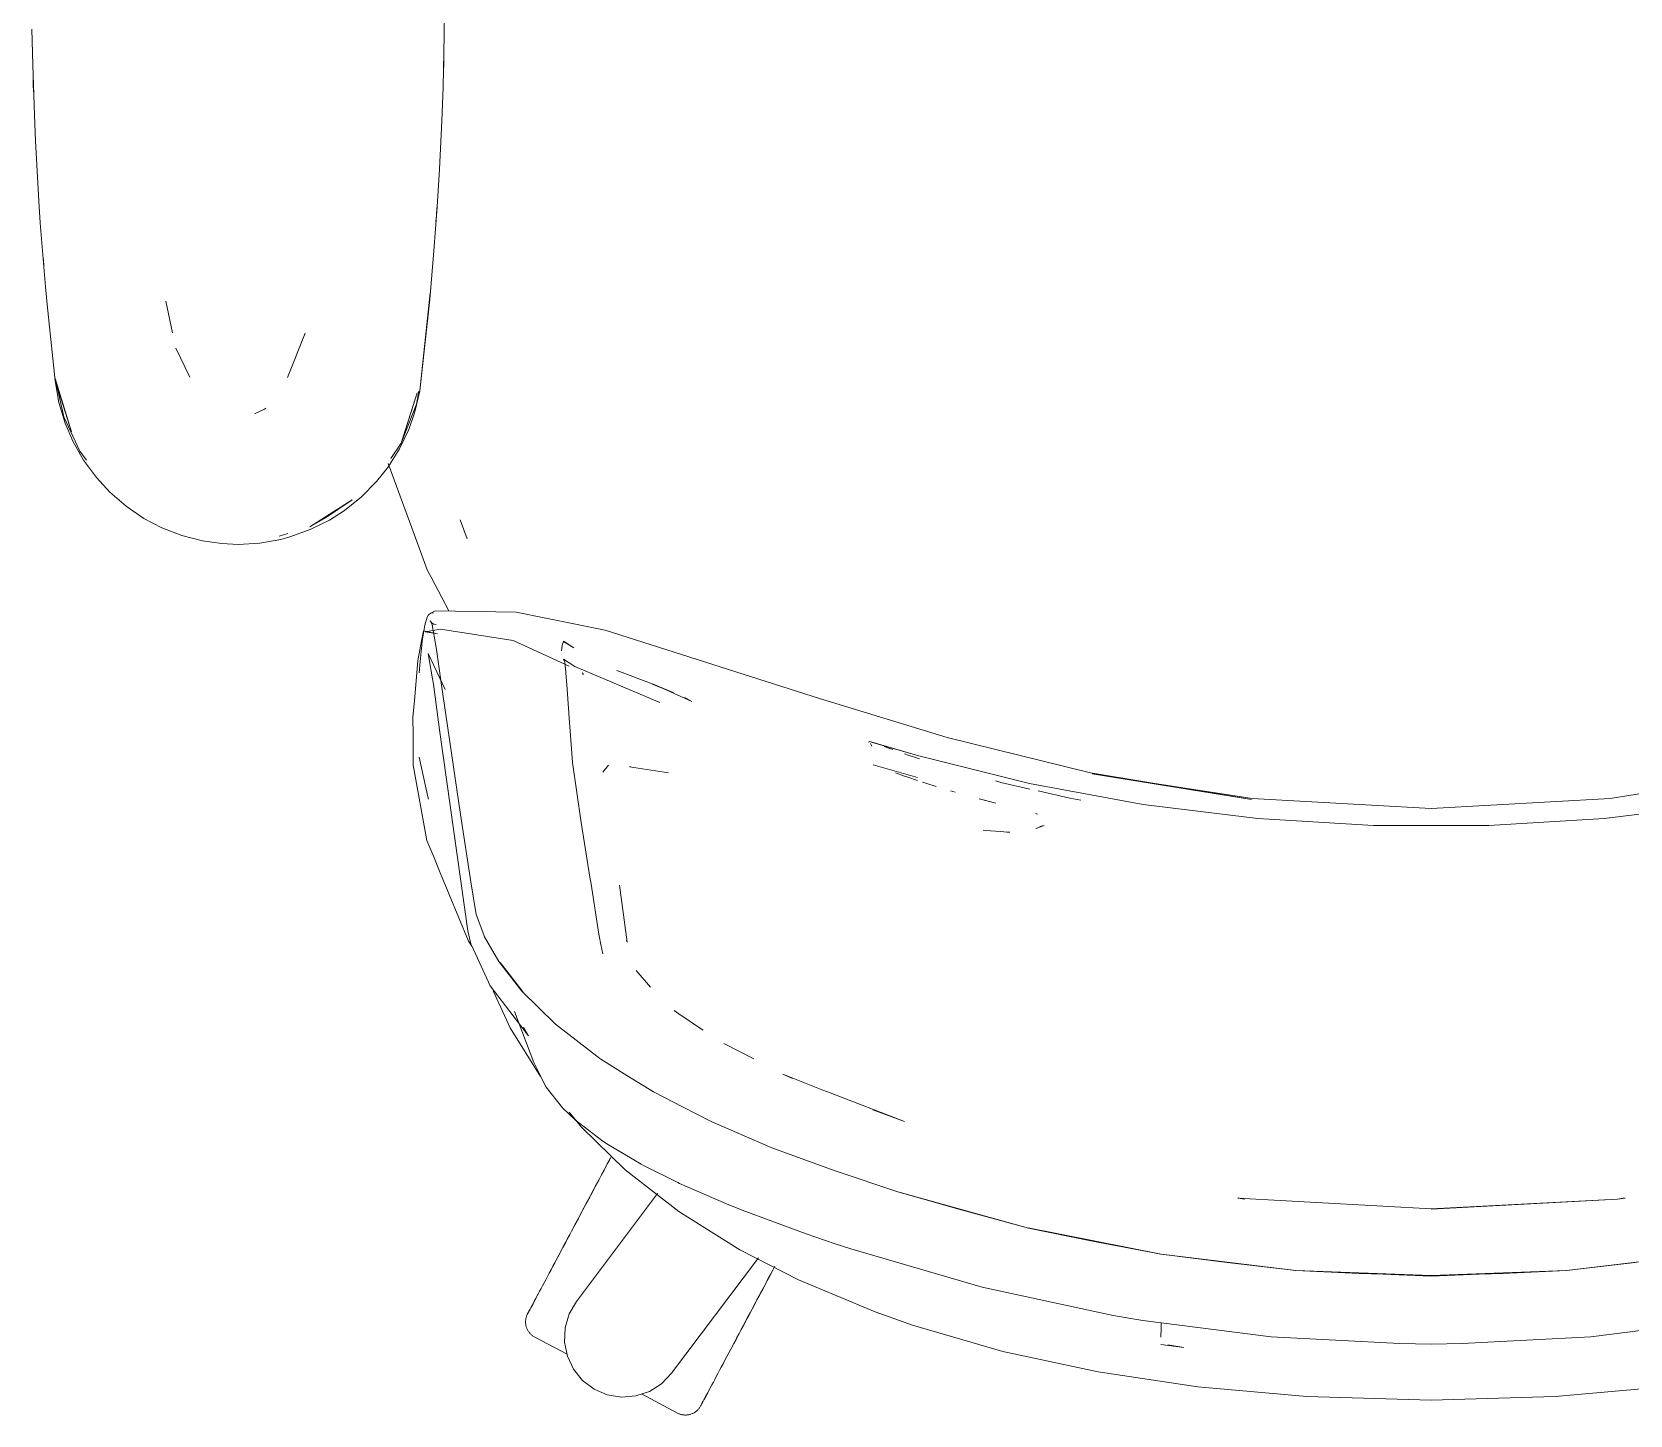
# Model space of a CAD drawing. Header units: millimetres. Extents: x 155927 to 317870, y -36033 to 97293.
# Drawn here: x 170503.5 to 170878.5, y 16384.5 to 16709 of the extents above; entities that cross this region are included whole.
import ezdxf

# ---------------------------------------------------------------- set-up
doc = ezdxf.new("R2010")
doc.units = ezdxf.units.MM
doc.header["$MEASUREMENT"] = 0
doc.layers.add('G-IMPT', color=8, linetype='CONTINUOUS', lineweight=9)
doc.layers.add('I-FURN', color=8, linetype='CONTINUOUS', lineweight=9)

msp = doc.modelspace()

# ---------------------------------------------------------------- linework, layer by layer
at = {"layer": 'G-IMPT'}
for p, q in [((170600.24, 16708.3), (170600.31, 16713.77)), ((170503.47, 16709.66), (170503.64, 16701.24)), ((170600.24, 16708.3), (170599.94, 16696)), ((170504.03, 16689.49), (170503.64, 16701.24)), ((170600.02, 16699.87), (170600.1, 16701.52)), ((170600.1, 16701.52), (170600.1, 16703.6)), ((170503.78, 16696.31), (170503.76, 16697.8)), ((170503.89, 16694.37), (170503.78, 16696.31)), ((170599.65, 16688.12), (170599.94, 16696)), ((170504.03, 16689.49), (170504.28, 16683.46)), ((170599.65, 16688.12), (170599.11, 16676.81)), ((170505.09, 16669.32), (170504.28, 16683.46)), ((170598.55, 16667.94), (170599.11, 16676.81)), ((170505.42, 16664.23), (170505.09, 16669.32)), ((170598.55, 16667.94), (170597.82, 16657.65)), ((170598.41, 16665.9), (170598.5, 16667.8)), ((170505.42, 16664.23), (170506.66, 16649.18)), ((170598.41, 16665.9), (170598.28, 16664.48)), ((170506.07, 16656.05), (170506.23, 16654.38)), ((170596.84, 16646.25), (170597.82, 16657.65)), ((170506.66, 16649.18), (170507.01, 16645.05)), ((170507.01, 16645.05), (170508.91, 16627.12)), ((170534.88, 16645.84), (170536.46, 16638.4)), ((170594.48, 16624.82), (170596.94, 16647.77)), ((170594.48, 16624.82), (170596.84, 16646.25)), ((170596.94, 16647.77), (170594.82, 16627.64)), ((170567.58, 16638.34), (170563.44, 16627.91)), ((170540.49, 16628.01), (170537.22, 16634.79)), ((170508.91, 16627.64), (170512.75, 16615.17)), ((170508.91, 16627.64), (170509.83, 16624.32)), ((170508.91, 16627.12), (170509.81, 16622.08)), ((170510.96, 16618.67), (170509.04, 16627.07)), ((170594.48, 16624.82), (170594.82, 16627.64)), ((170511.28, 16617.21), (170509.81, 16622.08)), ((170512.75, 16615.17), (170509.83, 16624.32)), ((170590.08, 16612.47), (170593.9, 16624.32)), ((170590.99, 16615.17), (170593.9, 16624.32)), ((170594.48, 16624.82), (170593.33, 16619.86)), ((170594.27, 16624.74), (170593.69, 16621.69)), ((170510.96, 16618.67), (170514.7, 16610.6)), ((170555.69, 16619.37), (170557.91, 16620.39)), ((170557.91, 16620.39), (170558.36, 16620.68)), ((170593.69, 16621.69), (170590.08, 16612.47)), ((170591.88, 16615.72), (170593.33, 16619.86)), ((170513.09, 16612.98), (170511.28, 16617.21)), ((170589.69, 16611.14), (170591.88, 16615.72)), ((170590.08, 16612.47), (170590.99, 16615.17)), ((170513.09, 16612.98), (170515.6, 16608.54)), ((170516.29, 16608.49), (170514.7, 16610.6)), ((170589.69, 16611.14), (170586.96, 16606.82)), ((170590.08, 16612.47), (170587.66, 16608.89)), ((170518.59, 16604.45), (170515.6, 16608.54)), ((170587.08, 16607.71), (170594.02, 16588.77)), ((170518.59, 16604.45), (170521.76, 16601.01)), ((170580.79, 16599.9), (170584.34, 16603.51)), ((170584.34, 16603.51), (170586.96, 16606.82)), ((170525.6, 16597.69), (170521.76, 16601.01)), ((170580.79, 16599.9), (170576.81, 16596.72)), ((170529.76, 16594.86), (170525.6, 16597.69)), ((170568.66, 16592.86), (170578.61, 16599.18)), ((170572.34, 16595.02), (170578.61, 16599.18)), ((170573.27, 16594.45), (170576.81, 16596.72)), ((170529.76, 16594.86), (170533.93, 16592.67)), ((170533.93, 16592.67), (170538.64, 16590.84)), ((170568.76, 16592.21), (170563.98, 16590.5)), ((170568.66, 16592.86), (170572.34, 16595.02)), ((170568.76, 16592.21), (170573.27, 16594.45)), ((170605.62, 16590.08), (170603.98, 16594.54)), ((170603.98, 16594.54), (170605.36, 16590.66)), ((170543.51, 16589.58), (170538.64, 16590.84)), ((170543.51, 16589.58), (170548.02, 16588.93)), ((170551.87, 16588.76), (170548.02, 16588.93)), ((170551.87, 16588.76), (170556.91, 16589.05)), ((170556.91, 16589.05), (170561.85, 16589.93)), ((170563.55, 16591.3), (170561.52, 16590.68)), ((170561.85, 16589.93), (170563.98, 16590.5)), ((170594.02, 16588.77), (170596.21, 16582.8)), ((170605.62, 16590.08), (170605.36, 16590.66)), ((170597.14, 16581.04), (170596.21, 16582.8)), ((170601.28, 16573.14), (170597.14, 16581.04)), ((170598.09, 16573.2), (170597.05, 16572.6)), ((170617.08, 16572.82), (170598.09, 16573.2)), ((170595.15, 16566.54), (170595.69, 16569.82)), ((170596.24, 16571.69), (170595.69, 16569.82)), ((170596.24, 16571.69), (170596.56, 16572.22)), ((170596.56, 16572.22), (170597.05, 16572.6)), ((170597.28, 16570.33), (170596.89, 16570.83)), ((170597.45, 16569.74), (170596.89, 16570.83)), ((170597.68, 16572.73), (170597.05, 16572.6)), ((170597.05, 16572.6), (170597.13, 16572.62)), ((170597.68, 16572.73), (170597.13, 16572.62)), ((170597.45, 16569.74), (170597.28, 16570.36)), ((170597.28, 16570.36), (170598.38, 16564.09)), ((170597.28, 16570.33), (170597.82, 16570.01)), ((170598.32, 16569.93), (170597.82, 16570.01)), ((170617.08, 16572.82), (170638.03, 16568.62)), ((170594.08, 16561.88), (170594.89, 16566.13)), ((170595.08, 16565.93), (170594.56, 16561.24)), ((170594.89, 16566.13), (170595.34, 16568.45)), ((170595.15, 16566.54), (170595.08, 16565.93)), ((170598.62, 16567.73), (170595.34, 16568.45)), ((170595.75, 16568.22), (170599.33, 16568.9)), ((170598.62, 16567.73), (170595.75, 16568.22)), ((170616.38, 16566.19), (170599.33, 16568.9)), ((170616.38, 16566.19), (170629.55, 16560.2)), ((170627.91, 16565.11), (170628.18, 16565.99)), ((170628.2, 16566.05), (170628.18, 16565.99)), ((170630.67, 16564.46), (170628.18, 16565.99)), ((170628.18, 16565.99), (170630.65, 16564.5)), ((170628.2, 16566.05), (170630.67, 16564.46)), ((170688.27, 16552.63), (170638.03, 16568.62)), ((170594.04, 16561.41), (170594.08, 16561.88)), ((170596.48, 16563.12), (170600.47, 16554.72)), ((170596.48, 16563.12), (170596.62, 16562.25)), ((170597.45, 16557.23), (170596.62, 16562.25)), ((170598.38, 16564.09), (170599.5, 16556.24)), ((170627.74, 16563.76), (170627.91, 16565.11)), ((170594.04, 16561.41), (170593.24, 16552.09)), ((170594.56, 16561.24), (170594.35, 16558.65)), ((170628.49, 16561.12), (170628.21, 16561.84)), ((170628.21, 16561.84), (170630.88, 16560.08)), ((170628.49, 16561.12), (170628.5, 16561.11)), ((170628.8, 16558.73), (170628.5, 16561.11)), ((170628.8, 16558.73), (170628.8, 16558.65)), ((170629.1, 16554.77), (170628.8, 16558.65)), ((170630.88, 16560.08), (170650.85, 16551.65)), ((170632.59, 16558.63), (170632.87, 16558.19)), ((170649.22, 16555.94), (170640.75, 16559.2)), ((170597.45, 16557.23), (170597.67, 16555.94)), ((170599.11, 16545.27), (170597.67, 16555.94)), ((170599.5, 16556.24), (170604.05, 16525.36)), ((170629.66, 16546.91), (170629.1, 16554.77)), ((170654.12, 16553.93), (170649.01, 16555.95)), ((170649.01, 16555.95), (170654.13, 16553.92)), ((170649.22, 16555.94), (170654.12, 16553.93)), ((170651.6, 16554.92), (170658.31, 16551.88)), ((170593.24, 16552.09), (170592.89, 16548.13)), ((170658.31, 16551.88), (170656.67, 16552.79)), ((170718.25, 16543.45), (170688.27, 16552.63)), ((170592.9, 16543.96), (170592.89, 16548.13)), ((170629.73, 16545.93), (170629.66, 16546.91)), ((170592.92, 16536.99), (170592.9, 16543.96)), ((170599.11, 16545.27), (170605.78, 16498.06)), ((170630.35, 16537.68), (170629.73, 16545.93)), ((170718.25, 16543.45), (170751.93, 16535.14)), ((170700.07, 16542.49), (170699.83, 16542.36)), ((170711.3, 16539.22), (170700.07, 16542.49)), ((170700.61, 16541.4), (170700.23, 16542.01)), ((170700.61, 16541.4), (170700.47, 16541.61)), ((170711.3, 16539.22), (170700.48, 16542.34)), ((170700.76, 16542.28), (170700.48, 16542.34)), ((170711.3, 16539.22), (170700.76, 16542.28)), ((170704.55, 16540.95), (170703.48, 16541.35)), ((170705.52, 16540.6), (170704.55, 16540.95)), ((170708.27, 16539.62), (170709.07, 16539.33)), ((170592.92, 16536.99), (170596.16, 16519.3)), ((170594.33, 16538.86), (170596.38, 16529.55)), ((170630.35, 16537.68), (170630.36, 16537.6)), ((170632.39, 16523.53), (170630.36, 16537.6)), ((170638.74, 16536.95), (170637.46, 16535.31)), ((170643.69, 16536.59), (170652.85, 16535.19)), ((170643.69, 16536.59), (170644.03, 16536.55)), ((170711.3, 16534.03), (170700.87, 16537.06)), ((170711.3, 16538.59), (170709.07, 16539.33)), ((170737.61, 16532.68), (170711.3, 16539.22)), ((170711.3, 16538.59), (170711.76, 16538.44)), ((170706.12, 16535.15), (170708.28, 16534.39)), ((170709, 16534.14), (170708.28, 16534.39)), ((170709, 16534.14), (170711.3, 16533.37)), ((170712.44, 16532.99), (170713.22, 16532.74)), ((170713.22, 16532.74), (170715.71, 16531.95)), ((170730.88, 16532.91), (170729.6, 16533.25)), ((170737.63, 16531.36), (170730.88, 16532.91)), ((170737.61, 16532.68), (170764.28, 16527.74)), ((170751.93, 16535.14), (170789.67, 16528.88)), ((170789.85, 16529.14), (170752.31, 16534.88)), ((170789.67, 16528.88), (170752.31, 16534.88)), ((170911.73, 16535.14), (170873.82, 16529.14)), ((170596.38, 16529.55), (170596.53, 16528.98)), ((170719.01, 16530.96), (170720.13, 16530.63)), ((170725.8, 16529.05), (170729.66, 16528.06)), ((170725.8, 16529.05), (170727.33, 16528.66)), ((170747.03, 16529.2), (170739.61, 16530.9)), ((170749.66, 16528.72), (170747.03, 16529.2)), ((170789.85, 16529.14), (170831.83, 16526.78)), ((170873.82, 16529.14), (170831.83, 16526.78)), ((170604.05, 16525.36), (170606.44, 16509.6)), ((170739.42, 16525.46), (170739.01, 16525.59)), ((170764.28, 16527.74), (170791.2, 16524.45)), ((170818.27, 16522.79), (170791.2, 16524.45)), ((170845.39, 16522.79), (170872.46, 16524.45)), ((170899.38, 16527.74), (170872.46, 16524.45)), ((170632.39, 16523.53), (170634.5, 16510.18)), ((170727.15, 16521.63), (170726.67, 16521.67)), ((170730.86, 16521.36), (170727.15, 16521.63)), ((170730.86, 16521.36), (170732.23, 16521.26)), ((170732.93, 16521.25), (170732.23, 16521.26)), ((170741.02, 16522.79), (170739.07, 16522.1)), ((170741.02, 16522.79), (170739.97, 16522.57)), ((170845.39, 16522.79), (170818.27, 16522.79)), ((170596.16, 16519.3), (170597.76, 16515.44)), ((170599.15, 16512.07), (170597.76, 16515.44)), ((170605.94, 16495.62), (170599.15, 16512.07)), ((170607.74, 16501.93), (170606.44, 16509.6)), ((170634.5, 16510.18), (170634.59, 16509.67)), ((170634.68, 16509.06), (170634.59, 16509.67)), ((170634.68, 16509.06), (170636.48, 16497.33)), ((170641.36, 16508.76), (170643.14, 16495.4)), ((170607.74, 16501.93), (170609.5, 16497.13)), ((170605.78, 16498.06), (170606.43, 16495.06)), ((170606.71, 16494.45), (170605.94, 16495.62)), ((170608, 16491.7), (170606.43, 16495.06)), ((170609.71, 16496.71), (170609.5, 16497.13)), ((170613, 16490.88), (170609.71, 16496.71)), ((170636.48, 16497.33), (170636.56, 16496.87)), ((170636.98, 16494.88), (170636.56, 16496.87)), ((170637.44, 16492.72), (170636.98, 16494.88)), ((170643.14, 16495.4), (170642.99, 16495.87)), ((170608, 16491.7), (170611.04, 16485.18)), ((170613, 16490.88), (170618.42, 16483.91)), ((170618.72, 16483.7), (170613.33, 16490.65)), ((170613.33, 16490.65), (170615.92, 16487.28)), ((170618.72, 16483.7), (170615.92, 16487.28)), ((170648.64, 16484.9), (170645.3, 16488.81)), ((170619.98, 16473.47), (170611.04, 16485.18)), ((170611.7, 16483.99), (170615.68, 16475.36)), ((170626.32, 16476.18), (170618.42, 16483.91)), ((170655.27, 16478.63), (170654.17, 16479.38)), ((170616.74, 16479.13), (170621.25, 16467.22)), ((170626.32, 16476.18), (170636.75, 16468.16)), ((170655.27, 16478.63), (170660.4, 16475.14)), ((170615.68, 16475.36), (170622.81, 16463.91)), ((170619.98, 16473.47), (170618.81, 16475.51)), ((170660.4, 16475.14), (170660.98, 16474.74)), ((170637.01, 16467.99), (170636.75, 16468.16)), ((170665.88, 16471.61), (170672.85, 16468.06)), ((170622.33, 16464.99), (170621.25, 16467.22)), ((170623.5, 16462.56), (170622.33, 16464.99)), ((170643.11, 16464.1), (170637.01, 16467.99)), ((170689.04, 16460.71), (170679.72, 16464.43)), ((170679.72, 16464.43), (170681.96, 16463.43)), ((170624.11, 16461.42), (170623.5, 16462.56)), ((170624.11, 16461.42), (170627.98, 16456.56)), ((170643.11, 16464.1), (170649.34, 16460.34)), ((170690.77, 16460.05), (170689.04, 16460.71)), ((170656.13, 16456.77), (170649.34, 16460.34)), ((170708.22, 16453.33), (170690.77, 16460.05)), ((170627.98, 16456.56), (170631, 16453.66)), ((170632.42, 16451.99), (170629.55, 16455.5)), ((170631, 16453.66), (170637.13, 16448.95)), ((170656.13, 16456.77), (170662.86, 16453.38)), ((170677.08, 16447.2), (170662.86, 16453.38)), ((170708.22, 16453.33), (170700.78, 16456.06)), ((170632.42, 16451.99), (170642.71, 16442.03)), ((170637.13, 16448.95), (170638.42, 16448.08)), ((170646.42, 16443.35), (170638.42, 16448.08)), ((170691.96, 16441.74), (170677.08, 16447.2)), ((170655.32, 16432.23), (170642.71, 16442.03)), ((170647.02, 16443.05), (170646.42, 16443.35)), ((170647.02, 16443.05), (170655.03, 16439.04)), ((170655.47, 16438.82), (170655.03, 16439.04)), ((170655.47, 16438.82), (170666.43, 16434.05)), ((170691.96, 16441.74), (170706.88, 16436.74)), ((170737.37, 16428.35), (170706.88, 16436.74)), ((170720.13, 16433.01), (170706.97, 16436.78)), ((170737.37, 16428.35), (170706.97, 16436.78)), ((170831.83, 16432.85), (170786.49, 16435.35)), ((170786.49, 16435.35), (170788.11, 16435.12)), ((170786.55, 16435.4), (170786.8, 16435.35)), ((170788.11, 16435.12), (170786.8, 16435.35)), ((170831.83, 16432.79), (170875.56, 16435.12)), ((170831.83, 16432.85), (170875.56, 16435.12)), ((170875.56, 16435.12), (170877.34, 16435.38)), ((170875.56, 16435.12), (170876.87, 16435.35)), ((170877.11, 16435.4), (170876.87, 16435.35)), ((170669.61, 16423.25), (170655.32, 16432.23)), ((170666.43, 16434.05), (170670.11, 16432.57)), ((170685.18, 16426.97), (170670.11, 16432.57)), ((170720.13, 16433.01), (170737.37, 16428.35)), ((170685.18, 16426.97), (170692, 16424.63)), ((170768.5, 16422.18), (170737.26, 16428.39)), ((170737.26, 16428.39), (170768.42, 16422.18)), ((170737.37, 16428.35), (170752.4, 16425.28)), ((170683.39, 16416.16), (170669.61, 16423.25)), ((170695.61, 16423.44), (170692, 16424.63)), ((170695.61, 16423.44), (170726.44, 16414.49)), ((170768.5, 16422.18), (170752.4, 16425.28)), ((170800.02, 16418.35), (170768.42, 16422.18)), ((170783.98, 16420.23), (170768.5, 16422.18)), ((170800.06, 16418.39), (170768.5, 16422.18)), ((170783.98, 16420.23), (170800.06, 16418.39)), ((170863.61, 16418.39), (170895.16, 16422.18)), ((170863.61, 16418.39), (170879.69, 16420.23)), ((170863.65, 16418.35), (170895.24, 16422.18)), ((170701.36, 16408.65), (170683.39, 16416.16)), ((170831.83, 16417.02), (170800.02, 16418.35)), ((170800.06, 16418.39), (170814.95, 16417.72)), ((170800.06, 16418.39), (170831.83, 16417.25)), ((170814.95, 16417.72), (170831.83, 16417.25)), ((170863.61, 16418.39), (170831.83, 16417.25)), ((170863.65, 16418.35), (170831.83, 16417.02)), ((170848.72, 16417.72), (170831.83, 16417.25)), ((170848.72, 16417.72), (170863.61, 16418.39)), ((170757.23, 16407.83), (170726.44, 16414.49)), ((170701.36, 16408.65), (170710.1, 16405.57)), ((170710.1, 16405.57), (170731.34, 16399.4)), ((170764.15, 16406.64), (170757.23, 16407.83)), ((170794.32, 16402.83), (170764.15, 16406.64)), ((170768.39, 16402.76), (170768.46, 16404.85)), ((170768.51, 16406.09), (170768.46, 16404.85)), ((170869.35, 16402.83), (170899.52, 16406.64)), ((170768.39, 16402.76), (170768.39, 16402.87)), ((170768.42, 16400.99), (170773.83, 16400.34)), ((170770.06, 16400.91), (170773.83, 16400.34)), ((170824.52, 16401.22), (170794.32, 16402.83)), ((170824.52, 16401.22), (170831.83, 16401.12)), ((170839.15, 16401.22), (170831.83, 16401.12)), ((170839.15, 16401.22), (170869.35, 16402.83)), ((170731.34, 16399.4), (170753.7, 16394.58)), ((170777.12, 16391.09), (170753.7, 16394.58)), ((170802.69, 16388.83), (170777.12, 16391.09)), ((170886.55, 16391.09), (170860.97, 16388.83)), ((170831.83, 16387.98), (170802.69, 16388.83)), ((170860.97, 16388.83), (170831.83, 16387.98))]:
    msp.add_line(p, q, dxfattribs=at)
at = {"layer": 'I-FURN'}
for p, q in [((170637.22, 16441), (170637.73, 16441.95)), ((170638, 16442.45), (170637.49, 16441.51)), ((170637.73, 16441.95), (170638.22, 16442.88)), ((170638.49, 16443.38), (170638, 16442.45)), ((170638.22, 16442.88), (170638.72, 16443.81)), ((170638.98, 16444.3), (170638.49, 16443.38)), ((170638.72, 16443.81), (170639.2, 16444.71)), ((170639.45, 16445.19), (170638.98, 16444.3)), ((170635.95, 16438.61), (170635.42, 16437.62)), ((170635.67, 16438.07), (170636.19, 16439.06)), ((170636.47, 16439.58), (170635.95, 16438.61)), ((170636.19, 16439.06), (170636.71, 16440.03)), ((170636.99, 16440.55), (170636.47, 16439.58)), ((170636.71, 16440.03), (170637.22, 16441)), ((170637.49, 16441.51), (170636.99, 16440.55)), ((170631.23, 16411.1), (170650.31, 16436.42)), ((170633.83, 16434.62), (170633.3, 16433.62)), ((170633.54, 16434.08), (170634.08, 16435.08)), ((170634.36, 16435.63), (170633.83, 16434.62)), ((170634.08, 16435.08), (170634.61, 16436.09)), ((170634.9, 16436.62), (170634.36, 16435.63)), ((170634.61, 16436.09), (170635.14, 16437.08)), ((170635.42, 16437.62), (170634.9, 16436.62)), ((170635.14, 16437.08), (170635.67, 16438.07)), ((170631.7, 16430.61), (170631.17, 16429.61)), ((170631.41, 16430.07), (170631.94, 16431.07)), ((170632.23, 16431.61), (170631.7, 16430.61)), ((170631.94, 16431.07), (170632.47, 16432.07)), ((170632.76, 16432.61), (170632.23, 16431.61)), ((170632.47, 16432.07), (170633.01, 16433.07)), ((170633.3, 16433.62), (170632.76, 16432.61)), ((170633.01, 16433.07), (170633.54, 16434.08)), ((170629.32, 16426.14), (170629.84, 16427.11)), ((170630.12, 16427.63), (170629.6, 16426.66)), ((170629.84, 16427.11), (170630.36, 16428.09)), ((170630.64, 16428.62), (170630.12, 16427.63)), ((170630.36, 16428.09), (170630.88, 16429.07)), ((170631.17, 16429.61), (170630.64, 16428.62)), ((170630.88, 16429.07), (170631.41, 16430.07)), ((170627.33, 16422.39), (170627.82, 16423.31)), ((170628.08, 16423.81), (170627.59, 16422.89)), ((170627.82, 16423.31), (170628.31, 16424.24)), ((170628.58, 16424.75), (170628.08, 16423.81)), ((170628.31, 16424.24), (170628.81, 16425.18)), ((170629.09, 16425.7), (170628.58, 16424.75)), ((170628.81, 16425.18), (170629.32, 16426.14)), ((170629.6, 16426.66), (170629.09, 16425.7)), ((170625.73, 16419.38), (170625.29, 16418.55)), ((170625.49, 16418.93), (170625.93, 16419.76)), ((170626.18, 16420.22), (170625.73, 16419.38)), ((170625.93, 16419.76), (170626.39, 16420.62)), ((170626.64, 16421.09), (170626.18, 16420.22)), ((170626.39, 16420.62), (170626.85, 16421.5)), ((170627.11, 16421.98), (170626.64, 16421.09)), ((170626.85, 16421.5), (170627.33, 16422.39)), ((170627.59, 16422.89), (170627.11, 16421.98)), ((170673.98, 16421.33), (170653.58, 16394.26)), ((170677.32, 16418.44), (170677.84, 16419.4)), ((170624.05, 16416.23), (170623.67, 16415.5)), ((170624.45, 16416.98), (170624.05, 16416.23)), ((170624.86, 16417.75), (170624.45, 16416.98)), ((170625.29, 16418.55), (170624.86, 16417.75)), ((170676.04, 16416.02), (170675.51, 16415.03)), ((170675.76, 16415.49), (170676.28, 16416.48)), ((170676.57, 16417.01), (170676.04, 16416.02)), ((170676.28, 16416.48), (170676.81, 16417.46)), ((170677.09, 16417.99), (170676.57, 16417.01)), ((170676.81, 16417.46), (170677.32, 16418.44)), ((170677.6, 16418.96), (170677.09, 16417.99)), ((170621.55, 16411.53), (170621.83, 16412.05)), ((170621.98, 16412.34), (170621.7, 16411.81)), ((170621.83, 16412.05), (170622.12, 16412.6)), ((170622.29, 16412.91), (170621.98, 16412.34)), ((170622.12, 16412.6), (170622.43, 16413.18)), ((170622.61, 16413.51), (170622.29, 16412.91)), ((170622.94, 16414.15), (170622.61, 16413.51)), ((170623.3, 16414.81), (170622.94, 16414.15)), ((170623.67, 16415.5), (170623.3, 16414.81)), ((170673.91, 16412.02), (170673.38, 16411.02)), ((170673.62, 16411.48), (170674.16, 16412.48)), ((170674.45, 16413.03), (170673.91, 16412.02)), ((170674.16, 16412.48), (170674.69, 16413.49)), ((170674.98, 16414.03), (170674.45, 16413.03)), ((170674.69, 16413.49), (170675.23, 16414.49)), ((170675.51, 16415.03), (170674.98, 16414.03)), ((170675.23, 16414.49), (170675.76, 16415.49)), ((170619.7, 16408.03), (170619.77, 16408.17)), ((170619.77, 16408.17), (170619.79, 16408.21)), ((170619.81, 16408.26), (170619.79, 16408.21)), ((170619.79, 16408.21), (170619.8, 16408.23)), ((170619.79, 16408.21), (170619.79, 16408.21)), ((170619.8, 16408.23), (170619.83, 16408.29)), ((170619.86, 16408.34), (170619.81, 16408.26)), ((170619.83, 16408.29), (170619.88, 16408.39)), ((170619.92, 16408.46), (170619.86, 16408.34)), ((170619.88, 16408.39), (170619.96, 16408.53)), ((170620.01, 16408.62), (170619.92, 16408.46)), ((170619.96, 16408.53), (170620.05, 16408.71)), ((170620.11, 16408.82), (170620.01, 16408.62)), ((170620.05, 16408.71), (170620.17, 16408.93)), ((170620.24, 16409.06), (170620.11, 16408.82)), ((170620.17, 16408.93), (170620.31, 16409.19)), ((170620.39, 16409.34), (170620.24, 16409.06)), ((170620.31, 16409.19), (170620.47, 16409.48)), ((170620.56, 16409.66), (170620.39, 16409.34)), ((170620.47, 16409.48), (170620.64, 16409.82)), ((170620.75, 16410.02), (170620.56, 16409.66)), ((170620.64, 16409.82), (170620.84, 16410.19)), ((170620.96, 16410.41), (170620.75, 16410.02)), ((170620.84, 16410.19), (170621.06, 16410.6)), ((170621.19, 16410.84), (170620.96, 16410.41)), ((170621.06, 16410.6), (170621.3, 16411.05)), ((170621.43, 16411.31), (170621.19, 16410.84)), ((170621.3, 16411.05), (170621.55, 16411.53)), ((170621.7, 16411.81), (170621.43, 16411.31)), ((170628.6, 16404.94), (170629.54, 16408.18)), ((170629.54, 16408.18), (170631.23, 16411.1)), ((170671.5, 16407.48), (170672.03, 16408.47)), ((170672.31, 16409.01), (170671.78, 16408.01)), ((170672.03, 16408.47), (170672.56, 16409.47)), ((170672.84, 16410.01), (170672.31, 16409.01)), ((170672.56, 16409.47), (170673.09, 16410.47)), ((170673.38, 16411.02), (170672.84, 16410.01)), ((170673.09, 16410.47), (170673.62, 16411.48)), ((170619.32, 16406.47), (170619.33, 16406.63)), ((170619.32, 16406.31), (170619.32, 16406.47)), ((170619.32, 16406.15), (170619.32, 16406.31)), ((170619.33, 16405.99), (170619.32, 16406.15)), ((170619.33, 16406.63), (170619.34, 16406.79)), ((170619.35, 16405.83), (170619.33, 16405.99)), ((170619.34, 16406.79), (170619.37, 16406.95)), ((170619.37, 16405.67), (170619.35, 16405.83)), ((170619.37, 16406.95), (170619.39, 16407.11)), ((170619.4, 16405.51), (170619.37, 16405.67)), ((170619.39, 16407.11), (170619.43, 16407.27)), ((170619.43, 16405.35), (170619.4, 16405.51)), ((170619.43, 16407.27), (170619.47, 16407.42)), ((170619.47, 16405.19), (170619.43, 16405.35)), ((170619.47, 16407.42), (170619.52, 16407.58)), ((170619.52, 16405.04), (170619.47, 16405.19)), ((170619.52, 16407.58), (170619.57, 16407.73)), ((170619.58, 16404.89), (170619.52, 16405.04)), ((170619.57, 16407.73), (170619.63, 16407.88)), ((170619.64, 16404.74), (170619.58, 16404.89)), ((170619.63, 16407.88), (170619.7, 16408.03)), ((170619.7, 16404.59), (170619.64, 16404.74)), ((170619.77, 16404.45), (170619.7, 16404.59)), ((170619.85, 16404.31), (170619.77, 16404.45)), ((170628.46, 16401.57), (170628.6, 16404.94)), ((170669.43, 16403.59), (170669.94, 16404.54)), ((170670.21, 16405.06), (170669.7, 16404.1)), ((170669.94, 16404.54), (170670.45, 16405.51)), ((170670.73, 16406.04), (170670.21, 16405.06)), ((170670.45, 16405.51), (170670.97, 16406.49)), ((170671.25, 16407.02), (170670.73, 16406.04)), ((170670.97, 16406.49), (170671.5, 16407.48)), ((170671.78, 16408.01), (170671.25, 16407.02)), ((170619.94, 16404.17), (170619.85, 16404.31)), ((170620.02, 16404.03), (170619.94, 16404.17)), ((170620.12, 16403.9), (170620.02, 16404.03)), ((170620.22, 16403.78), (170620.12, 16403.9)), ((170620.32, 16403.65), (170620.22, 16403.78)), ((170620.43, 16403.53), (170620.32, 16403.65)), ((170620.54, 16403.42), (170620.43, 16403.53)), ((170620.66, 16403.31), (170620.54, 16403.42)), ((170620.78, 16403.2), (170620.66, 16403.31)), ((170620.91, 16403.1), (170620.78, 16403.2)), ((170621.04, 16403.01), (170620.91, 16403.1)), ((170621.18, 16402.92), (170621.04, 16403.01)), ((170621.31, 16402.84), (170621.18, 16402.92)), ((170621.45, 16402.76), (170621.31, 16402.84)), ((170621.45, 16402.76), (170629.04, 16398.73)), ((170629.13, 16398.27), (170628.46, 16401.57)), ((170667.47, 16399.9), (170667.95, 16400.8)), ((170668.21, 16401.29), (170667.72, 16400.38)), ((170667.95, 16400.8), (170668.43, 16401.71)), ((170668.7, 16402.21), (170668.21, 16401.29)), ((170668.43, 16401.71), (170668.93, 16402.64)), ((170669.2, 16403.15), (170668.7, 16402.21)), ((170668.93, 16402.64), (170669.43, 16403.59)), ((170669.7, 16404.1), (170669.2, 16403.15)), ((170630.57, 16395.22), (170629.13, 16398.27)), ((170665.67, 16396.52), (170666.1, 16397.33)), ((170666.1, 16397.33), (170666.55, 16398.17)), ((170666.55, 16398.17), (170667, 16399.03)), ((170667, 16399.03), (170667.47, 16399.9)), ((170632.7, 16392.6), (170630.57, 16395.22)), ((170653.58, 16394.26), (170651.24, 16391.83)), ((170663.72, 16392.85), (170664.08, 16393.53)), ((170664.08, 16393.53), (170664.46, 16394.24)), ((170664.46, 16394.24), (170664.85, 16394.97)), ((170664.85, 16394.97), (170665.25, 16395.73)), ((170665.25, 16395.73), (170665.67, 16396.52)), ((170635.4, 16390.57), (170632.7, 16392.6)), ((170638.5, 16389.25), (170635.4, 16390.57)), ((170648.39, 16390.03), (170645.19, 16388.97)), ((170646.54, 16389.42), (170654.95, 16384.95)), ((170651.24, 16391.83), (170648.39, 16390.03)), ((170661.68, 16389.01), (170661.91, 16389.45)), ((170662.05, 16389.71), (170661.8, 16389.24)), ((170661.91, 16389.45), (170662.17, 16389.94)), ((170662.32, 16390.21), (170662.05, 16389.71)), ((170662.17, 16389.94), (170662.44, 16390.45)), ((170662.6, 16390.75), (170662.32, 16390.21)), ((170662.44, 16390.45), (170662.74, 16391)), ((170662.9, 16391.31), (170662.6, 16390.75)), ((170662.74, 16391), (170663.05, 16391.59)), ((170663.05, 16391.59), (170663.38, 16392.2)), ((170663.38, 16392.2), (170663.72, 16392.85)), ((170641.83, 16388.7), (170638.5, 16389.25)), ((170645.19, 16388.97), (170641.83, 16388.7)), ((170659.63, 16385.59), (170659.51, 16385.48)), ((170659.74, 16385.7), (170659.63, 16385.59)), ((170659.85, 16385.82), (170659.74, 16385.7)), ((170659.96, 16385.94), (170659.85, 16385.82)), ((170660.06, 16386.07), (170659.96, 16385.94)), ((170660.15, 16386.2), (170660.06, 16386.07)), ((170660.24, 16386.33), (170660.15, 16386.2)), ((170660.32, 16386.47), (170660.24, 16386.33)), ((170660.4, 16386.61), (170660.32, 16386.47)), ((170660.4, 16386.61), (170660.41, 16386.63)), ((170660.41, 16386.62), (170660.4, 16386.61)), ((170660.41, 16386.63), (170660.45, 16386.69)), ((170660.43, 16386.66), (170660.41, 16386.62)), ((170660.47, 16386.74), (170660.43, 16386.66)), ((170660.45, 16386.69), (170660.5, 16386.79)), ((170660.54, 16386.86), (170660.47, 16386.74)), ((170660.5, 16386.79), (170660.57, 16386.93)), ((170660.62, 16387.03), (170660.54, 16386.86)), ((170660.57, 16386.93), (170660.67, 16387.11)), ((170660.73, 16387.23), (170660.62, 16387.03)), ((170660.67, 16387.11), (170660.79, 16387.33)), ((170660.86, 16387.47), (170660.73, 16387.23)), ((170660.79, 16387.33), (170660.92, 16387.59)), ((170661.01, 16387.75), (170660.86, 16387.47)), ((170660.92, 16387.59), (170661.08, 16387.89)), ((170661.18, 16388.07), (170661.01, 16387.75)), ((170661.08, 16387.89), (170661.26, 16388.22)), ((170661.36, 16388.42), (170661.18, 16388.07)), ((170661.26, 16388.22), (170661.46, 16388.6)), ((170661.57, 16388.81), (170661.36, 16388.42)), ((170661.46, 16388.6), (170661.68, 16389.01)), ((170661.8, 16389.24), (170661.57, 16388.81)), ((170654.99, 16384.93), (170654.95, 16384.95)), ((170655.14, 16384.85), (170654.99, 16384.93)), ((170655.28, 16384.79), (170655.14, 16384.85)), ((170655.43, 16384.73), (170655.28, 16384.79)), ((170655.58, 16384.68), (170655.43, 16384.73)), ((170655.74, 16384.63), (170655.58, 16384.68)), ((170655.89, 16384.59), (170655.74, 16384.63)), ((170656.05, 16384.55), (170655.89, 16384.59)), ((170656.21, 16384.52), (170656.05, 16384.55)), ((170656.37, 16384.5), (170656.21, 16384.52)), ((170656.53, 16384.49), (170656.37, 16384.5)), ((170656.69, 16384.48), (170656.53, 16384.49)), ((170656.85, 16384.47), (170656.69, 16384.48)), ((170657.01, 16384.48), (170656.85, 16384.47)), ((170657.17, 16384.49), (170657.01, 16384.48)), ((170657.34, 16384.5), (170657.17, 16384.49)), ((170657.49, 16384.53), (170657.34, 16384.5)), ((170657.65, 16384.56), (170657.49, 16384.53)), ((170657.81, 16384.59), (170657.65, 16384.56)), ((170657.97, 16384.63), (170657.81, 16384.59)), ((170658.12, 16384.68), (170657.97, 16384.63)), ((170658.27, 16384.74), (170658.12, 16384.68)), ((170658.42, 16384.8), (170658.27, 16384.74)), ((170658.57, 16384.86), (170658.42, 16384.8)), ((170658.71, 16384.93), (170658.57, 16384.86)), ((170658.85, 16385.01), (170658.71, 16384.93)), ((170658.99, 16385.09), (170658.85, 16385.01)), ((170659.13, 16385.18), (170658.99, 16385.09)), ((170659.26, 16385.28), (170659.13, 16385.18)), ((170659.39, 16385.38), (170659.26, 16385.28)), ((170659.51, 16385.48), (170659.39, 16385.38))]:
    msp.add_line(p, q, dxfattribs=at)

doc.saveas('drawing.dxf')
